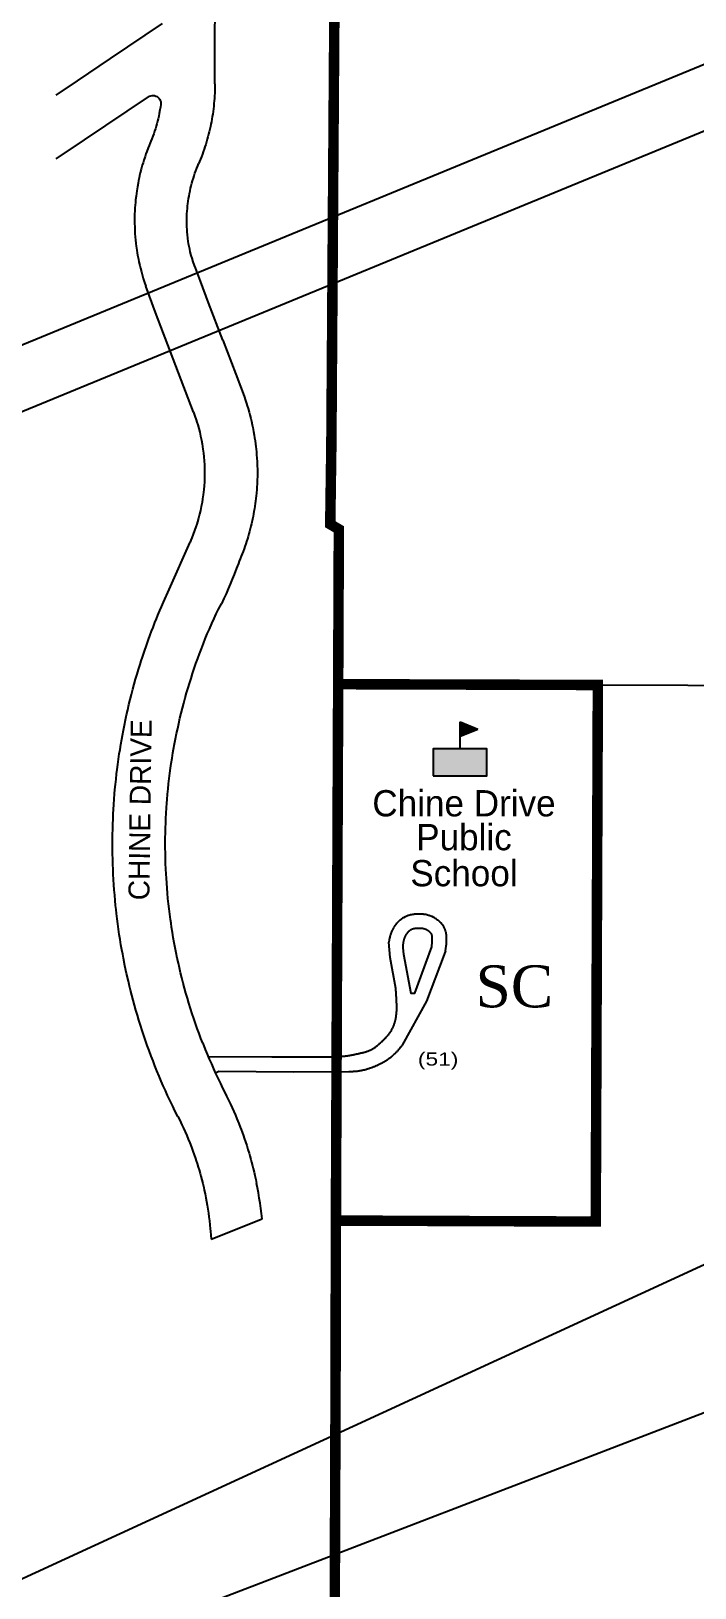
# Model space of a CAD drawing. Header units: millimetres. Extents: x 1745962 to 1749233, y 4525379 to 4529927.
# Drawn here: x 1746325 to 1746578, y 4526335 to 4526928 of the extents above; entities that cross this region are included whole.
import ezdxf
from ezdxf.enums import TextEntityAlignment as Align

# ---------------------------------------------------------------- set-up
doc = ezdxf.new("R2010")
doc.units = ezdxf.units.MM
doc.header["$LTSCALE"] = 10
doc.header["$MEASUREMENT"] = 0
for name, color, linetype in [('AROLL_ADDRESS', 44, 'Continuous'), ('AROLL_LOTS', 8, 'Continuous'), ('AROLL_ROADS', 7, 'Continuous'), ('INSTITUTE', 200, 'Continuous'), ('ZONING_STANDARDS', 140, 'Continuous'), ('ZONING_ZONES', 140, 'Continuous')]:
    doc.layers.add(name, color=color, linetype=linetype)
doc.styles.add('DUTCH', font='dutcheb.ttf')
doc.styles.add('Univers Condensed', font='UNVR57W.TTF')
doc.styles.add('Univers Light Condensed', font='unvr47a.ttf')

# ---------------------------------------------------------------- blocks, each defined once
blk = doc.blocks.new('PS')
at = {"layer": 'INSTITUTE'}
for p, q in [((0, 4.78), (0, 10.24)), ((0, 10.24), (6.82, 7.51)), ((0, 4.78), (6.82, 7.51)), ((0, 0), (0, 4.78))]:
    blk.add_line(p, q, dxfattribs=at)
blk.add_lwpolyline([(-10.24, -10.24), (10.24, -10.24), (10.24, 0), (-10.24, 0)], close=True, dxfattribs=at)
for points in [[(0, 10.24), (6.82, 7.51), (0, 4.78)], [(-10.24, 0), (10.24, 0), (-10.24, -10.24), (10.24, -10.24)]]:
    blk.add_solid(points, dxfattribs=at)

msp = doc.modelspace()

# ---------------------------------------------------------------- linework, layer by layer
at = {"layer": 'AROLL_LOTS'}
msp.add_line((1746394.01, 4526467.97), (1746413.45, 4526475.69), dxfattribs=at)
for points in [[(1746395.52, 4526923.48), (1746395.56, 4526938.72)], [(1746441.23, 4526923.34), (1746441.27, 4526938.58)], [(1746355.74, 4526917.9), (1746375.46, 4526931.21)], [(1746395.47, 4526908.24), (1746395.52, 4526923.48)], [(1746441.11, 4526908.11), (1746441.23, 4526923.34)], [(1746343.09, 4526909.37), (1746355.74, 4526917.9)], [(1746335.04, 4526903.93), (1746343.09, 4526909.37)], [(1746395.47, 4526908.24), (1746395.47, 4526907.25), (1746395.45, 4526906.25), (1746395.4, 4526904.74), (1746395.36, 4526903.74), (1746395.3, 4526902.74), (1746395.22, 4526901.75), (1746395.13, 4526900.76), (1746395.03, 4526899.76), (1746394.92, 4526898.77), (1746394.79, 4526897.77), (1746394.65, 4526896.78), (1746394.5, 4526895.8), (1746394.34, 4526894.8), (1746394.16, 4526893.82), (1746393.99, 4526892.97)], [(1746441, 4526892.88), (1746441.11, 4526908.11)], [(1746345.73, 4526886.88), (1746370.13, 4526903.33)], [(1746370.13, 4526903.33), (1746370.56, 4526903.58), (1746371.04, 4526903.75), (1746371.52, 4526903.84), (1746372.02, 4526903.86), (1746372.52, 4526903.78), (1746373, 4526903.63), (1746373.44, 4526903.4), (1746373.84, 4526903.1), (1746374.19, 4526902.74), (1746374.47, 4526902.33), (1746374.68, 4526901.88), (1746374.82, 4526901.41), (1746374.87, 4526900.91), (1746374.85, 4526900.4)], [(1746374.85, 4526900.4), (1746374.71, 4526899.41), (1746374.54, 4526898.43), (1746374.27, 4526896.95), (1746374.07, 4526895.97), (1746373.84, 4526895), (1746373.61, 4526894.03), (1746373.36, 4526893.06), (1746373.08, 4526892.09), (1746372.79, 4526891.14), (1746372.49, 4526890.18), (1746372.16, 4526889.24), (1746371.82, 4526888.31), (1746371.46, 4526887.37), (1746371.08, 4526886.44), (1746370.8, 4526885.76)], [(1746393.99, 4526892.97), (1746393.79, 4526891.99), (1746393.57, 4526891.02), (1746393.34, 4526890.04), (1746393.1, 4526889.07), (1746392.85, 4526888.1), (1746392.59, 4526887.14), (1746392.31, 4526886.18), (1746392.01, 4526885.22), (1746391.71, 4526884.27), (1746391.39, 4526883.32), (1746391.07, 4526882.37), (1746390.72, 4526881.43), (1746390.37, 4526880.51), (1746390.01, 4526879.57), (1746389.62, 4526878.64), (1746389.27, 4526877.81)], [(1746440.89, 4526877.65), (1746441, 4526892.88)], [(1746335.04, 4526879.66), (1746345.73, 4526886.88)], [(1746370.8, 4526885.76), (1746370.41, 4526884.83), (1746370.04, 4526883.91), (1746369.51, 4526882.5), (1746369.18, 4526881.56), (1746368.85, 4526880.61), (1746368.39, 4526879.18), (1746368.09, 4526878.23), (1746367.82, 4526877.27), (1746367.41, 4526875.82), (1746367.04, 4526874.37), (1746366.81, 4526873.4), (1746366.59, 4526872.42), (1746366.39, 4526871.44), (1746366.2, 4526870.46), (1746365.93, 4526868.98), (1746365.7, 4526867.51), (1746365.56, 4526866.51), (1746365.42, 4526865.52), (1746365.27, 4526864.03), (1746365.17, 4526863.03), (1746365.09, 4526862.04), (1746365.02, 4526861.04), (1746364.96, 4526860.04), (1746364.9, 4526858.48)], [(1746385.19, 4526862.57), (1746385.32, 4526863.55), (1746385.47, 4526864.54), (1746385.63, 4526865.53), (1746385.81, 4526866.52), (1746386.01, 4526867.49), (1746386.23, 4526868.47), (1746386.46, 4526869.44), (1746386.71, 4526870.41), (1746386.98, 4526871.37), (1746387.27, 4526872.33), (1746387.57, 4526873.28), (1746387.89, 4526874.23), (1746388.22, 4526875.17), (1746388.58, 4526876.11), (1746388.95, 4526877.04), (1746389.27, 4526877.81)], [(1746440.77, 4526862.42), (1746440.89, 4526877.65)], [(1746364.9, 4526858.48), (1746364.88, 4526857.48), (1746364.87, 4526855.98), (1746364.88, 4526854.98), (1746364.91, 4526853.86)], [(1746385.43, 4526847.33), (1746385.29, 4526848.32), (1746385.16, 4526849.31), (1746385, 4526850.8), (1746384.92, 4526851.8), (1746384.87, 4526852.8), (1746384.82, 4526853.8), (1746384.79, 4526854.8), (1746384.78, 4526855.8), (1746384.79, 4526856.79), (1746384.82, 4526857.8), (1746384.85, 4526858.79), (1746384.92, 4526859.79), (1746385, 4526860.79), (1746385.1, 4526861.79), (1746385.19, 4526862.57)], [(1746440.66, 4526847.18), (1746440.77, 4526862.42)], [(1746364.91, 4526853.86), (1746364.95, 4526852.86), (1746365.03, 4526851.36), (1746365.14, 4526849.87), (1746365.23, 4526848.87), (1746365.39, 4526847.38), (1746365.52, 4526846.39), (1746365.72, 4526844.9), (1746365.88, 4526843.91), (1746366.05, 4526842.93), (1746366.33, 4526841.46), (1746366.53, 4526840.48), (1746366.86, 4526839.01), (1746367.09, 4526838.04), (1746367.47, 4526836.58), (1746367.87, 4526835.14), (1746368.19, 4526834.03)], [(1746388.05, 4526838.11), (1746387.7, 4526839.04), (1746387.21, 4526840.46), (1746386.77, 4526841.89), (1746386.49, 4526842.85), (1746386.1, 4526844.3), (1746385.87, 4526845.28), (1746385.65, 4526846.24), (1746385.43, 4526847.33)], [(1746440.66, 4526847.18), (1746440.57, 4526832.71)], [(1746368.19, 4526834.03), (1746368.65, 4526832.6), (1746369.12, 4526831.21)], [(1746389.94, 4526833.12), (1746388.05, 4526838.11)], [(1746393.07, 4526824.86), (1746389.94, 4526833.12)], [(1746372.91, 4526821.18), (1746369.12, 4526831.21)], [(1746440.57, 4526832.71), (1746440.52, 4526824.47)], [(1746398.48, 4526810.61), (1746393.07, 4526824.86)], [(1746440.52, 4526824.47), (1746440.43, 4526810.56)], [(1746387.34, 4526783.09), (1746372.91, 4526821.18)], [(1746398.48, 4526810.61), (1746403.42, 4526797.61)], [(1746439.87, 4526770.95), (1746440.43, 4526810.56)], [(1746403.42, 4526797.61), (1746405.19, 4526792.91)], [(1746405.19, 4526792.91), (1746406.2, 4526790.27)], [(1746406.2, 4526790.27), (1746406.71, 4526788.87), (1746407.04, 4526787.92), (1746407.51, 4526786.49), (1746407.81, 4526785.54), (1746408.11, 4526784.59), (1746408.53, 4526783.14), (1746408.78, 4526782.18), (1746409.16, 4526780.73), (1746409.39, 4526779.75), (1746409.72, 4526778.29), (1746409.92, 4526777.32), (1746410.22, 4526775.84), (1746410.47, 4526774.36), (1746410.63, 4526773.38), (1746410.78, 4526772.39), (1746410.96, 4526771)], [(1746387.34, 4526783.09), (1746387.85, 4526781.68), (1746388.34, 4526780.26), (1746388.64, 4526779.31), (1746388.93, 4526778.35), (1746389.33, 4526776.9), (1746389.71, 4526775.46), (1746390.05, 4526773.99), (1746390.35, 4526772.52), (1746390.62, 4526771.05), (1746390.79, 4526770.06), (1746390.93, 4526769.07), (1746391.13, 4526767.58), (1746391.28, 4526766.09), (1746391.4, 4526764.6), (1746391.5, 4526763.1), (1746391.54, 4526761.6), (1746391.57, 4526760.1), (1746391.56, 4526759.1), (1746391.55, 4526758.1), (1746391.48, 4526756.6), (1746391.38, 4526755.11), (1746391.25, 4526753.62), (1746391.15, 4526752.61), (1746391.03, 4526751.62), (1746390.82, 4526750.14), (1746390.57, 4526748.66), (1746390.3, 4526747.18), (1746389.98, 4526745.72), (1746389.64, 4526744.25), (1746389.27, 4526742.81), (1746388.85, 4526741.37), (1746388.56, 4526740.41), (1746388.25, 4526739.46), (1746387.77, 4526738.04), (1746387.25, 4526736.63), (1746386.69, 4526735.23), (1746386.31, 4526734.32), (1746386.02, 4526733.65)], [(1746410.96, 4526771), (1746411.09, 4526770.01), (1746411.2, 4526769.02), (1746411.3, 4526768.02), (1746411.39, 4526767.03), (1746411.5, 4526765.53), (1746411.55, 4526764.53), (1746411.6, 4526763.53), (1746411.63, 4526762.53), (1746411.66, 4526761.53), (1746411.66, 4526760.54), (1746411.66, 4526759.53), (1746411.66, 4526758.54), (1746411.63, 4526757.53), (1746411.56, 4526755.75)], [(1746439.65, 4526755.69), (1746439.87, 4526770.95)], [(1746411.56, 4526755.75), (1746411.5, 4526754.75), (1746411.43, 4526753.75), (1746411.31, 4526752.26), (1746411.21, 4526751.26), (1746411.1, 4526750.27), (1746410.98, 4526749.27), (1746410.85, 4526748.28), (1746410.7, 4526747.29), (1746410.55, 4526746.3), (1746410.38, 4526745.32), (1746410.2, 4526744.34), (1746410.01, 4526743.35), (1746409.81, 4526742.38), (1746409.42, 4526740.63)], [(1746439.44, 4526740.43), (1746439.65, 4526755.69)], [(1746409.42, 4526740.63), (1746409.19, 4526739.66), (1746408.95, 4526738.69), (1746408.69, 4526737.72), (1746408.43, 4526736.75), (1746408.16, 4526735.79), (1746407.87, 4526734.83), (1746407.57, 4526733.88), (1746407.26, 4526732.93), (1746406.94, 4526731.98), (1746406.61, 4526731.04), (1746406.26, 4526730.1), (1746405.91, 4526729.16), (1746405.55, 4526728.24), (1746405.17, 4526727.31), (1746404.78, 4526726.38), (1746404.42, 4526725.53)], [(1746439.42, 4526738.91), (1746439.44, 4526740.43)], [(1746442.72, 4526738.52), (1746439.42, 4526738.91)], [(1746442.59, 4526709.95), (1746442.72, 4526738.52)], [(1746378.01, 4526715.53), (1746386.02, 4526733.65)], [(1746404.42, 4526725.53), (1746403.73, 4526723.66), (1746402.84, 4526721.32), (1746402.1, 4526719.46), (1746401.34, 4526717.62), (1746400.55, 4526715.78), (1746399.73, 4526713.95), (1746398.9, 4526712.13), (1746397.96, 4526710.15)], [(1746375.92, 4526710.79), (1746378.01, 4526715.53)], [(1746366.36, 4526685.06), (1746366.96, 4526686.97), (1746367.41, 4526688.4), (1746367.88, 4526689.83), (1746368.51, 4526691.73), (1746369.49, 4526694.56), (1746370.16, 4526696.45), (1746370.68, 4526697.86), (1746371.38, 4526699.73), (1746371.92, 4526701.13), (1746372.65, 4526702.99), (1746373.21, 4526704.38), (1746373.78, 4526705.77), (1746374.55, 4526707.62), (1746375.14, 4526709), (1746375.92, 4526710.79)], [(1746394.32, 4526702.66), (1746395.17, 4526704.48), (1746396.03, 4526706.28), (1746396.91, 4526708.08), (1746397.96, 4526710.15)], [(1746442.53, 4526694.71), (1746442.59, 4526709.95)], [(1746391.11, 4526694.95), (1746391.84, 4526696.81), (1746392.6, 4526698.65), (1746393.39, 4526700.49), (1746394.32, 4526702.66)], [(1746385.79, 4526679.73), (1746386.38, 4526681.64), (1746386.99, 4526683.55), (1746387.62, 4526685.45), (1746388.27, 4526687.34), (1746388.94, 4526689.22), (1746389.63, 4526691.1), (1746390.34, 4526692.97), (1746391.11, 4526694.95)], [(1746442.47, 4526679.47), (1746442.53, 4526694.71)], [(1746362.28, 4526669.76), (1746362.74, 4526671.71), (1746363.22, 4526673.64), (1746363.7, 4526675.59), (1746364.21, 4526677.52), (1746364.74, 4526679.45), (1746365.28, 4526681.38), (1746365.84, 4526683.3), (1746366.36, 4526685.06)], [(1746381.73, 4526664.52), (1746382.18, 4526666.47), (1746382.65, 4526668.42), (1746383.13, 4526670.35), (1746383.64, 4526672.29), (1746384.17, 4526674.22), (1746384.71, 4526676.14), (1746385.28, 4526678.06), (1746385.79, 4526679.73)], [(1746442.47, 4526679.47), (1746442.4, 4526664.24)], [(1746442.47, 4526679.47), (1746541.43, 4526679.17)], [(1746540.62, 4526474.67), (1746541.43, 4526679.17)], [(1746541.43, 4526679.17), (1746678.75, 4526678.72)], [(1746359.32, 4526654.55), (1746359.65, 4526656.53), (1746359.99, 4526658.5), (1746360.26, 4526659.98), (1746360.63, 4526661.93), (1746361.02, 4526663.9), (1746361.42, 4526665.86), (1746361.85, 4526667.82), (1746362.28, 4526669.76)], [(1746378.87, 4526649.3), (1746379.18, 4526651.27), (1746379.5, 4526653.25), (1746379.76, 4526654.73), (1746380.11, 4526656.69), (1746380.49, 4526658.66), (1746380.89, 4526660.62), (1746381.3, 4526662.57), (1746381.73, 4526664.52)], [(1746442.4, 4526664.24), (1746442.34, 4526649.01)], [(1746358.23, 4526646.94), (1746358.49, 4526648.92), (1746358.77, 4526650.9), (1746359.06, 4526652.88), (1746359.32, 4526654.55)], [(1746377.17, 4526634.08), (1746377.28, 4526635.57), (1746377.46, 4526637.56), (1746377.65, 4526639.55), (1746377.86, 4526641.54), (1746378.09, 4526643.53), (1746378.34, 4526645.51), (1746378.61, 4526647.49), (1746378.87, 4526649.3)], [(1746357.41, 4526639.29), (1746357.59, 4526641.27), (1746357.8, 4526643.26), (1746358.03, 4526645.25), (1746358.23, 4526646.94)], [(1746442.34, 4526649.01), (1746442.28, 4526633.77)], [(1746356.84, 4526631.69), (1746356.96, 4526633.68), (1746357.1, 4526635.68), (1746357.26, 4526637.67), (1746357.41, 4526639.29)], [(1746356.53, 4526624.08), (1746356.58, 4526626.08), (1746356.66, 4526628.08), (1746356.75, 4526630.07), (1746356.84, 4526631.69)], [(1746376.59, 4526618.84), (1746376.59, 4526620.84), (1746376.62, 4526622.84), (1746376.68, 4526624.85), (1746376.73, 4526626.34), (1746376.81, 4526628.34), (1746376.92, 4526630.33), (1746377.04, 4526632.34), (1746377.17, 4526634.08)], [(1746442.28, 4526633.77), (1746442.21, 4526618.54)], [(1746356.66, 4526608.84), (1746356.59, 4526610.84), (1746356.53, 4526612.84), (1746356.49, 4526614.84), (1746356.47, 4526616.34), (1746356.46, 4526618.34), (1746356.47, 4526620.34), (1746356.49, 4526622.34), (1746356.53, 4526624.08)], [(1746377.11, 4526603.6), (1746376.98, 4526605.6), (1746376.89, 4526607.1), (1746376.8, 4526609.09), (1746376.72, 4526611.1), (1746376.66, 4526613.09), (1746376.61, 4526615.1), (1746376.59, 4526617.09), (1746376.59, 4526618.84)], [(1746442.21, 4526618.54), (1746442.15, 4526603.31)], [(1746357.82, 4526593.57), (1746357.66, 4526595.07), (1746357.47, 4526597.05), (1746357.29, 4526599.05), (1746357.12, 4526601.04), (1746356.98, 4526603.04), (1746356.85, 4526605.03), (1746356.75, 4526607.02), (1746356.66, 4526608.84)], [(1746378.77, 4526588.37), (1746378.56, 4526589.85), (1746378.29, 4526591.83), (1746378.04, 4526593.82), (1746377.82, 4526595.8), (1746377.61, 4526597.79), (1746377.42, 4526599.79), (1746377.26, 4526601.78), (1746377.11, 4526603.6)], [(1746442.15, 4526603.31), (1746442.08, 4526588.08)], [(1746360.04, 4526578.19), (1746359.7, 4526580.16), (1746359.37, 4526582.14), (1746359.06, 4526584.11), (1746358.76, 4526586.1), (1746358.49, 4526588.08), (1746358.23, 4526590.05), (1746357.99, 4526592.04), (1746357.82, 4526593.57)], [(1746483.39, 4526577.89), (1746483.5, 4526578.72), (1746483.52, 4526578.85), (1746483.54, 4526579), (1746483.55, 4526579.09), (1746483.57, 4526579.22), (1746483.59, 4526579.34), (1746483.61, 4526579.47), (1746483.66, 4526579.84), (1746483.66, 4526579.94), (1746483.7, 4526580.18), (1746483.72, 4526580.55), (1746483.73, 4526580.68), (1746483.73, 4526580.8), (1746483.74, 4526580.92), (1746483.74, 4526581), (1746483.77, 4526581.41), (1746483.77, 4526581.44), (1746483.76, 4526581.85), (1746483.78, 4526582.14), (1746483.78, 4526582.26), (1746483.79, 4526582.51), (1746483.78, 4526582.92), (1746483.78, 4526583.04), (1746483.78, 4526583.09), (1746483.77, 4526583.41), (1746483.73, 4526583.83), (1746483.71, 4526584.03), (1746483.67, 4526584.35), (1746483.57, 4526584.85), (1746483.48, 4526585.15), (1746483.42, 4526585.39), (1746483.25, 4526585.92), (1746483, 4526586.46), (1746482.87, 4526586.72), (1746482.73, 4526586.97), (1746482.52, 4526587.33), (1746482.27, 4526587.7), (1746482.01, 4526588.03), (1746481.73, 4526588.36), (1746481.52, 4526588.58), (1746481.43, 4526588.67), (1746481.21, 4526588.9), (1746480.9, 4526589.17), (1746480.64, 4526589.39), (1746480.55, 4526589.46), (1746480.39, 4526589.59), (1746479.96, 4526589.91), (1746479.85, 4526589.97), (1746479.75, 4526590.04), (1746479.46, 4526590.22), (1746479.36, 4526590.28), (1746479.21, 4526590.37), (1746478.91, 4526590.55), (1746478.23, 4526590.89), (1746478.2, 4526590.9), (1746478.08, 4526590.96), (1746477.78, 4526591.08), (1746477.45, 4526591.21), (1746477.13, 4526591.31), (1746477.01, 4526591.35), (1746476.9, 4526591.38), (1746476.56, 4526591.49), (1746476.23, 4526591.56), (1746475.89, 4526591.64), (1746475.56, 4526591.68), (1746475.43, 4526591.7), (1746475.28, 4526591.72), (1746475.16, 4526591.74), (1746474.87, 4526591.78), (1746474.74, 4526591.79), (1746474.57, 4526591.81), (1746474.23, 4526591.83), (1746474.11, 4526591.84), (1746473.98, 4526591.84), (1746473.65, 4526591.86), (1746473.52, 4526591.86), (1746473.4, 4526591.87), (1746473.06, 4526591.86), (1746472.94, 4526591.86), (1746472.81, 4526591.86), (1746472.49, 4526591.85), (1746472.28, 4526591.83), (1746472.17, 4526591.82), (1746472.04, 4526591.81), (1746471.92, 4526591.81), (1746471.58, 4526591.77), (1746471.27, 4526591.74), (1746471.14, 4526591.71), (1746471.12, 4526591.71), (1746470.9, 4526591.68), (1746470.58, 4526591.63), (1746470.36, 4526591.59), (1746470.12, 4526591.54), (1746470.01, 4526591.51), (1746469.82, 4526591.47), (1746469.4, 4526591.36), (1746469.17, 4526591.29), (1746468.89, 4526591.2), (1746468.61, 4526591.09), (1746468.36, 4526590.99), (1746467.97, 4526590.81), (1746467.37, 4526590.49), (1746467.23, 4526590.41), (1746466.99, 4526590.27), (1746466.62, 4526590.02), (1746466.53, 4526589.95), (1746466.42, 4526589.87), (1746465.95, 4526589.51), (1746465.32, 4526588.9), (1746465.32, 4526588.9), (1746465.14, 4526588.72), (1746464.87, 4526588.42), (1746464.78, 4526588.32), (1746464.57, 4526588.08), (1746464.45, 4526587.91), (1746464.36, 4526587.81), (1746464.22, 4526587.6), (1746464.15, 4526587.51), (1746463.91, 4526587.18), (1746463.84, 4526587.07), (1746463.77, 4526586.97), (1746463.6, 4526586.68), (1746463.51, 4526586.54), (1746463.44, 4526586.42), (1746463.29, 4526586.17), (1746463.14, 4526585.87), (1746463.07, 4526585.73), (1746462.91, 4526585.41), (1746462.79, 4526585.11), (1746462.74, 4526584.99), (1746462.69, 4526584.88), (1746462.65, 4526584.75), (1746462.52, 4526584.45), (1746462.42, 4526584.11), (1746462.38, 4526583.99), (1746462.34, 4526583.87), (1746462.25, 4526583.56), (1746462.19, 4526583.3), (1746462.12, 4526583.07), (1746462.04, 4526582.72), (1746462.01, 4526582.59), (1746461.94, 4526582.29), (1746461.92, 4526582.16), (1746461.9, 4526582.04), (1746461.84, 4526581.69), (1746461.82, 4526581.54), (1746461.81, 4526581.45), (1746461.76, 4526581.1), (1746461.76, 4526581.1)], [(1746381.57, 4526573.12), (1746381.15, 4526575.07), (1746380.74, 4526577.03), (1746380.36, 4526578.99), (1746379.99, 4526580.96), (1746379.63, 4526582.92), (1746379.3, 4526584.9), (1746378.99, 4526586.87), (1746378.77, 4526588.37)], [(1746442.08, 4526588.08), (1746442.02, 4526572.84)], [(1746478.1, 4526579.37), (1746478.11, 4526579.49), (1746478.13, 4526579.62), (1746478.15, 4526579.74), (1746478.17, 4526579.86), (1746478.18, 4526579.99), (1746478.2, 4526580.11), (1746478.22, 4526580.24), (1746478.24, 4526580.36), (1746478.24, 4526580.48), (1746478.26, 4526580.6), (1746478.28, 4526580.73), (1746478.29, 4526580.86), (1746478.29, 4526580.98), (1746478.3, 4526581.1), (1746478.31, 4526581.23), (1746478.31, 4526581.35), (1746478.32, 4526581.48), (1746478.32, 4526581.6), (1746478.33, 4526581.72), (1746478.32, 4526581.85), (1746478.33, 4526581.98), (1746478.33, 4526582.11), (1746478.34, 4526582.23), (1746478.33, 4526582.36), (1746478.34, 4526582.48), (1746478.35, 4526582.61), (1746478.35, 4526582.73), (1746478.34, 4526582.85), (1746478.34, 4526582.98), (1746478.34, 4526583.1), (1746478.32, 4526583.23), (1746478.31, 4526583.35), (1746478.29, 4526583.47), (1746478.27, 4526583.6), (1746478.23, 4526583.72), (1746478.2, 4526583.85), (1746478.16, 4526583.96), (1746478.11, 4526584.07), (1746478.05, 4526584.19), (1746477.99, 4526584.3), (1746477.93, 4526584.4), (1746477.86, 4526584.51), (1746477.79, 4526584.6), (1746477.7, 4526584.7), (1746477.61, 4526584.79), (1746477.53, 4526584.88), (1746477.44, 4526584.97), (1746477.35, 4526585.05), (1746477.25, 4526585.14), (1746477.16, 4526585.21), (1746477.06, 4526585.29), (1746476.95, 4526585.36), (1746476.85, 4526585.43), (1746476.75, 4526585.5), (1746476.64, 4526585.57), (1746476.53, 4526585.63), (1746476.43, 4526585.7), (1746476.31, 4526585.76), (1746476.2, 4526585.82), (1746476.1, 4526585.88), (1746475.99, 4526585.93), (1746475.87, 4526585.98), (1746475.76, 4526586.03), (1746475.64, 4526586.08), (1746475.52, 4526586.11), (1746475.4, 4526586.15), (1746475.28, 4526586.19), (1746475.16, 4526586.23), (1746475.04, 4526586.25), (1746474.91, 4526586.28), (1746474.79, 4526586.3), (1746474.66, 4526586.32), (1746474.54, 4526586.33), (1746474.42, 4526586.35), (1746474.3, 4526586.37), (1746474.17, 4526586.38), (1746474.05, 4526586.39), (1746473.92, 4526586.4), (1746473.8, 4526586.41), (1746473.68, 4526586.41), (1746473.55, 4526586.42), (1746473.43, 4526586.42), (1746473.3, 4526586.42), (1746473.18, 4526586.42), (1746473.05, 4526586.42), (1746472.92, 4526586.42), (1746472.8, 4526586.41), (1746472.67, 4526586.4), (1746472.55, 4526586.4), (1746472.42, 4526586.38), (1746472.31, 4526586.38), (1746472.18, 4526586.37), (1746472.06, 4526586.35), (1746471.92, 4526586.33), (1746471.8, 4526586.31), (1746471.68, 4526586.3), (1746471.55, 4526586.28), (1746471.43, 4526586.25), (1746471.31, 4526586.23), (1746471.19, 4526586.2), (1746471.07, 4526586.18), (1746470.94, 4526586.14), (1746470.83, 4526586.1), (1746470.71, 4526586.07), (1746470.59, 4526586.02), (1746470.47, 4526585.97), (1746470.36, 4526585.92), (1746470.25, 4526585.86), (1746470.14, 4526585.82), (1746470.03, 4526585.75), (1746469.92, 4526585.68), (1746469.82, 4526585.61), (1746469.72, 4526585.54), (1746469.61, 4526585.47), (1746469.52, 4526585.39), (1746469.43, 4526585.3), (1746469.33, 4526585.22), (1746469.25, 4526585.13), (1746469.16, 4526585.04), (1746469.07, 4526584.95), (1746468.99, 4526584.86), (1746468.9, 4526584.76), (1746468.82, 4526584.67), (1746468.75, 4526584.57), (1746468.67, 4526584.47), (1746468.59, 4526584.37), (1746468.52, 4526584.28), (1746468.45, 4526584.17), (1746468.38, 4526584.07), (1746468.31, 4526583.96), (1746468.25, 4526583.86), (1746468.18, 4526583.75), (1746468.11, 4526583.64), (1746468.05, 4526583.53), (1746468, 4526583.42), (1746467.94, 4526583.32), (1746467.88, 4526583.2), (1746467.84, 4526583.09), (1746467.79, 4526582.96), (1746467.74, 4526582.85), (1746467.7, 4526582.73), (1746467.65, 4526582.62), (1746467.61, 4526582.5), (1746467.58, 4526582.38), (1746467.54, 4526582.26), (1746467.5, 4526582.14), (1746467.47, 4526582.02), (1746467.44, 4526581.9), (1746467.41, 4526581.77), (1746467.37, 4526581.66), (1746467.34, 4526581.53), (1746467.32, 4526581.41), (1746467.29, 4526581.3), (1746467.27, 4526581.17), (1746467.25, 4526581.05), (1746467.23, 4526580.92), (1746467.21, 4526580.8), (1746467.19, 4526580.68), (1746467.18, 4526580.55), (1746467.17, 4526580.42), (1746467.15, 4526580.3), (1746467.15, 4526580.18), (1746467.14, 4526580.06), (1746467.14, 4526579.93), (1746467.13, 4526579.81), (1746467.14, 4526579.68), (1746467.13, 4526579.56), (1746467.13, 4526579.43), (1746467.13, 4526579.3), (1746467.14, 4526579.18), (1746467.14, 4526579.05), (1746467.14, 4526578.92), (1746467.16, 4526578.8), (1746467.16, 4526578.68), (1746467.16, 4526578.55), (1746467.17, 4526578.43), (1746467.18, 4526578.31), (1746467.18, 4526578.18), (1746467.19, 4526578.05), (1746467.2, 4526577.93), (1746467.21, 4526577.8), (1746467.23, 4526577.68), (1746467.24, 4526577.55), (1746467.25, 4526577.44), (1746467.27, 4526577.3), (1746467.28, 4526577.18), (1746467.3, 4526577.06), (1746467.31, 4526576.94), (1746467.33, 4526576.82), (1746467.34, 4526576.69), (1746467.36, 4526576.55)], [(1746362.51, 4526566.25), (1746361.84, 4526569.18), (1746361.22, 4526572.11), (1746360.62, 4526575.06), (1746360.35, 4526576.53), (1746360.04, 4526578.19)], [(1746464.41, 4526563.54), (1746462.33, 4526575.25), (1746461.76, 4526581.1)], [(1746467.36, 4526576.55), (1746470.18, 4526561.77), (1746471.71, 4526561.67), (1746478.1, 4526579.37)], [(1746385.59, 4526557.87), (1746385.01, 4526559.79), (1746384.46, 4526561.71), (1746383.93, 4526563.63), (1746383.4, 4526565.57), (1746382.91, 4526567.5), (1746382.43, 4526569.44), (1746381.97, 4526571.39), (1746381.57, 4526573.12)], [(1746442.02, 4526572.84), (1746441.95, 4526557.61)], [(1746483.39, 4526577.89), (1746482.88, 4526576.43), (1746476.12, 4526558.64), (1746466.8, 4526541.84)], [(1746363.32, 4526562.92), (1746362.96, 4526564.39), (1746362.51, 4526566.25)], [(1746367.75, 4526547.55), (1746367.14, 4526549.46), (1746366.54, 4526551.37), (1746365.96, 4526553.28), (1746365.4, 4526555.2), (1746364.85, 4526557.12), (1746364.32, 4526559.05), (1746363.81, 4526560.98), (1746363.32, 4526562.92)], [(1746441.27, 4526537.43), (1746441.52, 4526537.45), (1746441.77, 4526537.46), (1746442.02, 4526537.48), (1746442.27, 4526537.5), (1746442.52, 4526537.51), (1746442.77, 4526537.53), (1746443.02, 4526537.55), (1746443.27, 4526537.57), (1746443.51, 4526537.59), (1746443.76, 4526537.62), (1746444.01, 4526537.65), (1746444.26, 4526537.67), (1746444.51, 4526537.7), (1746444.76, 4526537.73), (1746445.01, 4526537.76), (1746445.25, 4526537.79), (1746445.5, 4526537.82), (1746445.75, 4526537.86), (1746445.99, 4526537.89), (1746446.25, 4526537.93), (1746446.49, 4526537.97), (1746446.74, 4526538), (1746446.98, 4526538.04), (1746447.23, 4526538.09), (1746447.48, 4526538.13), (1746447.73, 4526538.18), (1746447.97, 4526538.22), (1746448.22, 4526538.27), (1746448.46, 4526538.32), (1746448.71, 4526538.37), (1746448.95, 4526538.43), (1746449.19, 4526538.48), (1746449.44, 4526538.54), (1746449.68, 4526538.59), (1746449.92, 4526538.65), (1746450.16, 4526538.7), (1746450.41, 4526538.76), (1746450.66, 4526538.82), (1746450.89, 4526538.87), (1746451.14, 4526538.93), (1746451.39, 4526538.98), (1746451.63, 4526539.04), (1746451.88, 4526539.1), (1746452.12, 4526539.16), (1746452.35, 4526539.22), (1746452.6, 4526539.28), (1746452.84, 4526539.34), (1746453.07, 4526539.42), (1746453.32, 4526539.49), (1746453.55, 4526539.57), (1746453.79, 4526539.66), (1746454.03, 4526539.75), (1746454.26, 4526539.85), (1746454.48, 4526539.94), (1746454.71, 4526540.05), (1746454.94, 4526540.16), (1746455.15, 4526540.28), (1746455.38, 4526540.39), (1746455.6, 4526540.52), (1746455.81, 4526540.64), (1746456.02, 4526540.78), (1746456.23, 4526540.91), (1746456.44, 4526541.05), (1746456.64, 4526541.19), (1746456.85, 4526541.35), (1746457.05, 4526541.49), (1746457.24, 4526541.64), (1746457.44, 4526541.8), (1746457.63, 4526541.96), (1746457.82, 4526542.12), (1746458.01, 4526542.29), (1746458.2, 4526542.46), (1746458.38, 4526542.62), (1746458.57, 4526542.78), (1746458.76, 4526542.95), (1746458.94, 4526543.13), (1746459.12, 4526543.29), (1746459.3, 4526543.46), (1746459.48, 4526543.64), (1746459.66, 4526543.81), (1746459.84, 4526543.99), (1746460.02, 4526544.16), (1746460.19, 4526544.34), (1746460.37, 4526544.51), (1746460.55, 4526544.7), (1746460.72, 4526544.88), (1746460.89, 4526545.06), (1746461.06, 4526545.24), (1746461.23, 4526545.42), (1746461.4, 4526545.61), (1746461.57, 4526545.8), (1746461.73, 4526545.99), (1746461.89, 4526546.18), (1746462.04, 4526546.38), (1746462.19, 4526546.58), (1746462.34, 4526546.78), (1746462.47, 4526546.99), (1746462.6, 4526547.2), (1746462.73, 4526547.42), (1746462.85, 4526547.64), (1746462.97, 4526547.85), (1746463.09, 4526548.08), (1746463.21, 4526548.3), (1746463.31, 4526548.52), (1746463.42, 4526548.75), (1746463.51, 4526548.98), (1746463.6, 4526549.22), (1746463.7, 4526549.45), (1746463.78, 4526549.69), (1746463.86, 4526549.92), (1746463.95, 4526550.16), (1746464.02, 4526550.4), (1746464.1, 4526550.64), (1746464.17, 4526550.87), (1746464.24, 4526551.12), (1746464.3, 4526551.36), (1746464.35, 4526551.6), (1746464.41, 4526551.85), (1746464.45, 4526552.08), (1746464.5, 4526552.33), (1746464.53, 4526552.58), (1746464.57, 4526552.83), (1746464.6, 4526553.07), (1746464.63, 4526553.33), (1746464.65, 4526553.57), (1746464.68, 4526553.83), (1746464.7, 4526554.07), (1746464.72, 4526554.33), (1746464.74, 4526554.57), (1746464.76, 4526554.82), (1746464.77, 4526555.07), (1746464.79, 4526555.32), (1746464.79, 4526555.57), (1746464.81, 4526555.82), (1746464.8, 4526556.07), (1746464.8, 4526556.32), (1746464.8, 4526556.57), (1746464.79, 4526556.82), (1746464.79, 4526557.07), (1746464.78, 4526557.32), (1746464.77, 4526557.57), (1746464.76, 4526557.82), (1746464.75, 4526558.07), (1746464.74, 4526558.32), (1746464.74, 4526558.57), (1746464.72, 4526558.82), (1746464.72, 4526559.07), (1746464.71, 4526559.31), (1746464.69, 4526559.57), (1746464.68, 4526559.81), (1746464.67, 4526560.07), (1746464.65, 4526560.32), (1746464.63, 4526560.56), (1746464.62, 4526560.82), (1746464.6, 4526561.06), (1746464.58, 4526561.31), (1746464.57, 4526561.57), (1746464.54, 4526561.82), (1746464.52, 4526562.06), (1746464.51, 4526562.31), (1746464.49, 4526562.55), (1746464.46, 4526562.81), (1746464.45, 4526563.06), (1746464.41, 4526563.54)], [(1746390.87, 4526542.61), (1746390.15, 4526544.48), (1746389.46, 4526546.35), (1746388.78, 4526548.23), (1746388.11, 4526550.11), (1746387.47, 4526552.01), (1746386.83, 4526553.9), (1746386.23, 4526555.81), (1746385.59, 4526557.87)], [(1746441.95, 4526557.61), (1746441.89, 4526542.38)], [(1746370.41, 4526539.86), (1746369.73, 4526541.74), (1746369.07, 4526543.63), (1746368.42, 4526545.52), (1746367.75, 4526547.55)], [(1746390.87, 4526542.61), (1746391.81, 4526540.29), (1746392.56, 4526538.44), (1746393.34, 4526536.6), (1746394.13, 4526534.76), (1746394.94, 4526532.93), (1746395.77, 4526531.11), (1746396.62, 4526529.29), (1746397.56, 4526527.35)], [(1746441.89, 4526542.38), (1746441.83, 4526527.14)], [(1746373.39, 4526532.16), (1746372.64, 4526534.02), (1746371.91, 4526535.89), (1746371.2, 4526537.75), (1746370.41, 4526539.86)], [(1746392.93, 4526537.57), (1746417.14, 4526537.41), (1746441.27, 4526537.43)], [(1746466.8, 4526541.84), (1746466.65, 4526541.64), (1746466.49, 4526541.44), (1746466.32, 4526541.25), (1746466.17, 4526541.06), (1746466.01, 4526540.86), (1746465.86, 4526540.66), (1746465.7, 4526540.47), (1746465.54, 4526540.28), (1746465.39, 4526540.09), (1746465.22, 4526539.9), (1746465.06, 4526539.71), (1746464.89, 4526539.52), (1746464.72, 4526539.34), (1746464.54, 4526539.16), (1746464.37, 4526538.98), (1746464.2, 4526538.8), (1746464.02, 4526538.63), (1746463.84, 4526538.45), (1746463.66, 4526538.28), (1746463.48, 4526538.1), (1746463.3, 4526537.93), (1746463.12, 4526537.77), (1746462.93, 4526537.6), (1746462.73, 4526537.44), (1746462.54, 4526537.27), (1746462.35, 4526537.12), (1746462.16, 4526536.97), (1746461.95, 4526536.82), (1746461.75, 4526536.67), (1746461.55, 4526536.53), (1746461.35, 4526536.38), (1746461.13, 4526536.24), (1746460.92, 4526536.1), (1746460.72, 4526535.97), (1746460.5, 4526535.84), (1746460.29, 4526535.71), (1746460.07, 4526535.58), (1746459.86, 4526535.46), (1746459.64, 4526535.33), (1746459.42, 4526535.21), (1746459.21, 4526535.09), (1746458.98, 4526534.97), (1746458.76, 4526534.85), (1746458.54, 4526534.74), (1746458.32, 4526534.62), (1746458.09, 4526534.51), (1746457.87, 4526534.4), (1746457.64, 4526534.29), (1746457.42, 4526534.19), (1746457.19, 4526534.08), (1746456.97, 4526533.98), (1746456.74, 4526533.87), (1746456.51, 4526533.78), (1746456.27, 4526533.68), (1746456.04, 4526533.59), (1746455.8, 4526533.5), (1746455.57, 4526533.41), (1746455.34, 4526533.32), (1746455.1, 4526533.24), (1746454.87, 4526533.16), (1746454.63, 4526533.07), (1746454.4, 4526532.99), (1746454.16, 4526532.92), (1746453.92, 4526532.84), (1746453.68, 4526532.77), (1746453.45, 4526532.7), (1746453.21, 4526532.62), (1746452.96, 4526532.55), (1746452.72, 4526532.49), (1746452.47, 4526532.42), (1746452.23, 4526532.36), (1746452, 4526532.31), (1746451.75, 4526532.25), (1746451.5, 4526532.2), (1746451.26, 4526532.15), (1746451.01, 4526532.1), (1746450.77, 4526532.06), (1746450.52, 4526532.01), (1746450.27, 4526531.99), (1746450.02, 4526531.95), (1746449.77, 4526531.92), (1746449.53, 4526531.9), (1746449.28, 4526531.88), (1746449.03, 4526531.86), (1746448.78, 4526531.84), (1746448.54, 4526531.82), (1746448.28, 4526531.81), (1746448.04, 4526531.79), (1746447.78, 4526531.78), (1746447.53, 4526531.76), (1746447.29, 4526531.74), (1746447.03, 4526531.73), (1746446.59, 4526531.69)], [(1746380.28, 4526516.89), (1746379.4, 4526518.68), (1746378.54, 4526520.49), (1746377.48, 4526522.75), (1746376.65, 4526524.58), (1746375.83, 4526526.4), (1746375.04, 4526528.23), (1746374.26, 4526530.07), (1746373.39, 4526532.16)], [(1746446.59, 4526531.69), (1746425.41, 4526531.58), (1746396.95, 4526531.87), (1746395.73, 4526531.21)], [(1746397.56, 4526527.35), (1746398.44, 4526525.55), (1746399.3, 4526523.85)], [(1746441.76, 4526511.91), (1746441.83, 4526527.14)], [(1746399.3, 4526523.85), (1746399.97, 4526522.51), (1746400.84, 4526520.7), (1746401.48, 4526519.35), (1746402.1, 4526517.98), (1746402.71, 4526516.61), (1746403.3, 4526515.23), (1746403.88, 4526513.84), (1746404.59, 4526512.08)], [(1746381.38, 4526514.71), (1746380.28, 4526516.89)], [(1746381.38, 4526514.71), (1746382.06, 4526513.37), (1746382.92, 4526511.57), (1746383.56, 4526510.21), (1746384.17, 4526508.84), (1746384.77, 4526507.47), (1746385.34, 4526506.08), (1746385.91, 4526504.7), (1746386.57, 4526502.97)], [(1746404.59, 4526512.08), (1746405.13, 4526510.69), (1746405.48, 4526509.75), (1746405.82, 4526508.8), (1746406.33, 4526507.4), (1746406.66, 4526506.45), (1746407.14, 4526505.03), (1746407.61, 4526503.6), (1746408.06, 4526502.17), (1746408.49, 4526500.74), (1746408.77, 4526499.78), (1746409.18, 4526498.34), (1746409.44, 4526497.37), (1746409.82, 4526495.92), (1746410.07, 4526494.95), (1746410.43, 4526493.49), (1746410.73, 4526492.18)], [(1746441.76, 4526511.91), (1746441.67, 4526492.1)], [(1746386.57, 4526502.97), (1746387.1, 4526501.56), (1746387.6, 4526500.15), (1746388.09, 4526498.73), (1746388.41, 4526497.78), (1746388.71, 4526496.83), (1746389.15, 4526495.39), (1746389.44, 4526494.44), (1746389.86, 4526493), (1746390.12, 4526492.03), (1746390.5, 4526490.58), (1746390.86, 4526489.13), (1746391.22, 4526487.67), (1746391.43, 4526486.69), (1746391.74, 4526485.22), (1746392.04, 4526483.75), (1746392.3, 4526482.36)], [(1746410.73, 4526492.18), (1746411.06, 4526490.71), (1746411.39, 4526489.13)], [(1746413.45, 4526475.69), (1746413.23, 4526477.69), (1746412.97, 4526479.67), (1746412.7, 4526481.65), (1746412.4, 4526483.62), (1746412.06, 4526485.6), (1746411.7, 4526487.57), (1746411.39, 4526489.13)], [(1746441.67, 4526489.06), (1746441.6, 4526475.05)], [(1746441.67, 4526492.1), (1746441.67, 4526489.06)], [(1746392.3, 4526482.36), (1746392.56, 4526480.88), (1746392.81, 4526479.4), (1746393.03, 4526477.92), (1746393.23, 4526476.43), (1746393.41, 4526474.94), (1746393.58, 4526473.46), (1746393.72, 4526471.96), (1746393.81, 4526470.96), (1746393.92, 4526469.46), (1746394.01, 4526467.97)], [(1746441.6, 4526475.05), (1746441.57, 4526458.66)], [(1746450.75, 4526475.01), (1746441.6, 4526475.05)], [(1746450.75, 4526475.01), (1746540.62, 4526474.67)], [(1746441.57, 4526458.66), (1746441.47, 4526412.95)], [(1746441.19, 4526334.51), (1746441.47, 4526412.95)]]:
    msp.add_lwpolyline(points, dxfattribs=at)
at = {"layer": 'ZONING_STANDARDS'}
for p, q in [((1747010.94, 4527092.28), (1746315.87, 4526806.13)), ((1747010.94, 4527066.91), (1746315.87, 4526780.76)), ((1746891.39, 4526600.79), (1746315.87, 4526335.63)), ((1746315.87, 4526299.7), (1746888.64, 4526519.88))]:
    msp.add_line(p, q, dxfattribs=at)
at = {"layer": 'ZONING_ZONES', "const_width": 4}
for points in [[(1746443.48, 4527195.97), (1746443, 4527173.74), (1746441.35, 4526984.14), (1746439.87, 4526770.95), (1746439.44, 4526740.43), (1746442.72, 4526738.52), (1746442.47, 4526679.47), (1746441.6, 4526475.05), (1746441.47, 4526412.95), (1746441.19, 4526334.51), (1746440.73, 4526211.66), (1746439.4, 4525903.52)], [(1746441.6, 4526475.05), (1746540.62, 4526474.67), (1746541.43, 4526679.17), (1746442.47, 4526679.47)]]:
    msp.add_lwpolyline(points, dxfattribs=at)

# ---------------------------------------------------------------- block references
msp.add_blockref('PS', (1746488.92, 4526654.84))

# ---------------------------------------------------------------- texts
at = {"layer": 'AROLL_ADDRESS', "style": 'Univers Light Condensed', "width": 1.3}
msp.add_text('(51)', height=5, rotation=359.8, dxfattribs=at).set_placement((1746472.82, 4526534.14))
at = {"layer": 'AROLL_ROADS', "style": 'Univers Condensed'}
msp.add_text('CHINE DRIVE', height=8, rotation=89.25, dxfattribs=at).set_placement((1746370.5, 4526597.08))
at = {"layer": 'INSTITUTE', "style": 'Univers Light Condensed'}
for s, p in [('Chine Drive', (1746490.41, 4526634.29)), ('Public', (1746490.41, 4526621.38)), ('School', (1746490.41, 4526607.65))]:
    msp.add_text(s, height=10, dxfattribs=at).set_placement(p, align=Align.MIDDLE)
at = {"layer": 'ZONING_STANDARDS', "style": 'DUTCH'}
msp.add_text('SC', height=16, dxfattribs=at).set_placement((1746509.61, 4526564.3), align=Align.MIDDLE)

doc.saveas('drawing.dxf')
